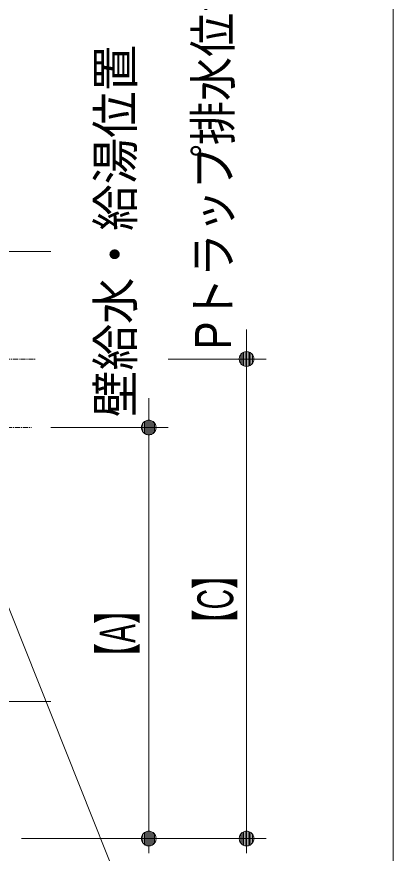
# Model space of a CAD drawing. Units: millimetres, scale not verified. Extents: x -6062 to 6062, y -3045 to 3045.
# Drawn here: x -3402 to -3018, y -2035 to -1180 of the extents above; entities that cross this region are included whole.
import ezdxf
from ezdxf.enums import TextEntityAlignment as Align

# ---------------------------------------------------------------- set-up
doc = ezdxf.new("R2010")
doc.units = ezdxf.units.MM
doc.header["$LTSCALE"] = 20
doc.linetypes.add('CHAIN1', pattern=[8, 5, -1, 1, -1])
doc.linetypes.add('DASHED1', pattern=[1.8, 1.2, -0.6])
for name, color, linetype, lineweight in [('0-0_1図面枠', 7, 'Continuous', 9), ('0-2_2寸法-3', 7, 'Continuous', 9), ('0-3_5ボウル・キャビネット', 7, 'Continuous', 9), ('0-4_2寸法-2', 7, 'Continuous', 9), ('0-5_0', 7, 'Continuous', 9), ('0-7_4給排水', 7, 'Continuous', 9)]:
    doc.layers.add(name, color=color, linetype=linetype, lineweight=lineweight)
doc.styles.add('ＭＳ Ｐゴシック', font='')
doc.styles.get('ＭＳ Ｐゴシック').set_extended_font_data('MS PGothic')

# ---------------------------------------------------------------- blocks, each defined once
blk = doc.blocks.new('_Dot')
at = {"layer": '0-5_0'}
for p, q in [((-10, 0), (-20, 0)), ((9.78, 2), (-9.78, 2)), ((7.99, 6), (-7.99, 6)), ((9.16, -3.98), (-9.16, -3.98)), ((6, -7.98), (-6, -7.98))]:
    blk.add_line(p, q, dxfattribs=at)
for points in [[(10, 0), (9.92, 1.25), (9.69, 2.49), (9.3, 3.68), (8.76, 4.82), (8.09, 5.88), (7.29, 6.85), (6.37, 7.71), (5.36, 8.44), (4.26, 9.05), (3.09, 9.51), (1.87, 9.82), (0.63, 9.98), (-0.63, 9.98), (-1.87, 9.82), (-3.09, 9.51), (-4.26, 9.05), (-5.36, 8.44), (-6.37, 7.71), (-7.29, 6.85), (-8.09, 5.88), (-8.76, 4.82), (-9.3, 3.68), (-9.69, 2.49), (-9.92, 1.25), (-10, 0), (0, 0)], [(-10, 0), (-9.92, -1.25), (-9.69, -2.49), (-9.3, -3.68), (-8.76, -4.82), (-8.09, -5.88), (-7.29, -6.85), (-6.37, -7.71), (-5.36, -8.44), (-4.26, -9.05), (-3.09, -9.51), (-1.87, -9.82), (-0.63, -9.98), (0.63, -9.98), (1.87, -9.82), (3.09, -9.51), (4.26, -9.05), (5.36, -8.44), (6.37, -7.71), (7.29, -6.85), (8.09, -5.88), (8.76, -4.82), (9.3, -3.68), (9.69, -2.49), (9.92, -1.25), (10, 0), (0, 0)]]:
    blk.add_lwpolyline(points, close=True, dxfattribs=at)
blk = doc.blocks.new('グループ-9')
at = {"layer": '0-7_4給排水', "linetype": 'CHAIN1'}
blk.add_line((-35900, -30600), (-31900, -30600), dxfattribs=at)
blk = doc.blocks.new('止水栓_側面')
at = {"layer": '0-7_4給排水', "linetype": 'CHAIN1'}
blk.add_line((-3010, 0), (1000, 0), dxfattribs=at)
at = {"layer": '0-7_4給排水'}
blk.add_lwpolyline([(-900, 1200), (-900, 600), (-1200, 600), (-1200, 1200)], dxfattribs=at)
for points in [[(-1950, 660), (-1850, 660), (-1850, 300), (-1950, 300)], [(-1330, 600), (-770, 600), (-770, 360), (-1330, 360)], [(-200, 600), (0, 600), (0, -600), (-200, -600)], [(-1250, 360), (-850, 360), (-850, 298), (-1250, 298)], [(-1450, -300), (-2010, -300), (-2010, 300), (-1450, 300)], [(-1450, 240), (-1430, 240), (-1430, -240), (-1450, -240)], [(-1430, 298), (-200, 298), (-200, -298), (-1430, -298)]]:
    blk.add_lwpolyline(points, close=True, dxfattribs=at)
blk = doc.blocks.new('グループ-21')
at = {"layer": '0-7_4給排水', "linetype": 'CHAIN1'}
for p, q in [((-35100, -24500), (-35100, -20720)), ((-34446.6, -28078.2), (-34703.4, -27321.8))]:
    blk.add_line(p, q, dxfattribs=at)
at = {"layer": '0-7_4給排水'}
for p, q in [((-34800, -21586.8), (-34800, -21840)), ((-35400, -21760), (-35400, -21840)), ((-36922.2, -23104), (-37228.6, -22846.9))]:
    blk.add_line(p, q, dxfattribs=at)
blk.add_lwpolyline([(-36660, -21420), (-35450, -21420), (-35450, -21760), (-35100, -21760), (-34750.1, -21558), (-34750, -21220), (-35450, -21220), (-35450, -21260), (-36660, -21260)], close=True, dxfattribs=at)
for points in [[(-35450, -21260), (-35449.9, -21260.4), (-35449.6, -21261.6), (-35449.2, -21263.6), (-35448.6, -21266.4), (-35447.9, -21269.8), (-35447.1, -21274), (-35446.2, -21278.7), (-35445.3, -21284.1), (-35444.4, -21289.9), (-35443.5, -21296.2), (-35442.7, -21302.9), (-35442.1, -21309.9), (-35441.5, -21317.2), (-35441.1, -21324.7), (-35440.8, -21332.3), (-35440.7, -21340), (-35440.8, -21344), (-35440.8, -21348.1), (-35441.1, -21356.1), (-35441.6, -21363.9), (-35442.2, -21371.4), (-35442.9, -21378.5), (-35443.7, -21385.3), (-35444.6, -21391.5), (-35445.5, -21397.3), (-35446.4, -21402.4), (-35447.3, -21407), (-35448, -21410.9), (-35448.7, -21414.2), (-35449.3, -21416.7), (-35449.7, -21418.5), (-35449.9, -21419.6), (-35450, -21420)], [(-35450, -23800), (-35450, -22728), (-36513.5, -22728), (-36533.2, -22729), (-36552.7, -22731.9), (-36571.8, -22736.7), (-36590.4, -22743.4), (-36611.9, -22753.9), (-36631.9, -22766.9), (-36650.3, -22782.1), (-36666.7, -22799.5), (-37163.9, -23392), (-37470.3, -23134.9), (-36973.1, -22542.3), (-36971.4, -22540.3), (-36920.6, -22487.3), (-36865.1, -22441.9), (-36806.6, -22404.5), (-36744.2, -22374.2), (-36688.5, -22354.1), (-36631.1, -22339.7), (-36572.6, -22330.9), (-36513.5, -22328), (-35450, -22328), (-35450, -21840), (-34750, -21840), (-34750, -23800)], [(-35450, -22328), (-35449.4, -22329), (-35447.7, -22332.1), (-35444.9, -22337.2), (-35441.1, -22344.1), (-35436.5, -22352.7), (-35431.3, -22362.9), (-35425.7, -22374.6), (-35419.7, -22387.6), (-35413.7, -22401.8), (-35407.9, -22417.2), (-35402.3, -22433.7), (-35397.3, -22451.2), (-35393.1, -22469.6), (-35389.9, -22488.8), (-35387.9, -22508.5), (-35387.2, -22528.5), (-35388, -22548.6), (-35390.1, -22568.5), (-35393.4, -22587.7), (-35397.7, -22606.3), (-35402.8, -22623.9), (-35408.5, -22640.5), (-35414.4, -22655.9), (-35420.5, -22670.1), (-35426.4, -22683), (-35432, -22694.4), (-35437.1, -22704.4), (-35441.5, -22712.7), (-35445.1, -22719.3), (-35447.8, -22724.1), (-35449.4, -22727.1), (-35450, -22728)]]:
    blk.add_lwpolyline(points, dxfattribs=at)
at = {"layer": '0-7_4給排水', "linetype": 'DASHED1'}
blk.add_lwpolyline([(-34750, -23940), (-34750, -23800), (-35450, -23800), (-35450, -23940)], dxfattribs=at)
blk.add_lwpolyline([(-34620, -24000), (-35580, -24000), (-35580, -23940), (-34620, -23940)], close=True, dxfattribs=at)
at = {"layer": '0-7_4給排水', "linetype": 'CHAIN1'}
for points in [[(-35100, -24920.7), (-35100, -24721), (-35100, -24000)], [(-34050, -31400), (-34050, -30679), (-34050, -30479.3)]]:
    blk.add_lwpolyline(points, dxfattribs=at)
for centre, start, end in [((-27632.9, -24920.7), 180, 198.75714), ((-41517.1, -30479.3), 0, 18.75714)]:
    blk.add_arc(centre, 7467.1, start, end, dxfattribs=at)
at = {"layer": '0-7_4給排水'}
blk.add_blockref('止水栓_側面', (-33000, -32000), dxfattribs=at)

msp = doc.modelspace()

# ---------------------------------------------------------------- linework, layer by layer
at = {"layer": '0-0_1図面枠'}
msp.add_line((-3017.5, 1750), (-3017.5, -2420), dxfattribs=at)
at = {"layer": '0-2_2寸法-3'}
msp.add_lwpolyline([(-3605.69, -2420), (-3157.5, -2420), (-3478.25, -1614.9)], dxfattribs=at)
at = {"layer": '0-3_5ボウル・キャビネット', "linetype": 'CHAIN1'}
for p, q in [((-3467.5, -1420), (-3367.5, -1420)), ((-3467.5, -1880), (-3367.5, -1880))]:
    msp.add_line(p, q, dxfattribs=at)
at = {"layer": '0-4_2寸法-2'}
for p, q in [((-3167.5, -1514.99), (-3167.5, -1499.99)), ((-3247.5, -1530), (-3147.5, -1530)), ((-3247.5, -1530), (-3147.5, -1530)), ((-3167.5, -1530), (-3167.5, -2020)), ((-3167.5, -1545.01), (-3167.5, -2004.99)), ((-3267.5, -1584.99), (-3267.5, -1569.99)), ((-3367.5, -1600), (-3247.5, -1600)), ((-3367.5, -1600), (-3247.5, -1600)), ((-3267.5, -1600), (-3267.5, -2020)), ((-3267.5, -1615.01), (-3267.5, -2004.99)), ((-3397.5, -2020), (-3247.5, -2020)), ((-3397.5, -2020), (-3247.5, -2020)), ((-3247.5, -2020), (-3147.5, -2020)), ((-3247.5, -2020), (-3147.5, -2020))]:
    msp.add_line(p, q, dxfattribs=at)

# ---------------------------------------------------------------- block references
at = {"layer": '0-4_2寸法-2', "xscale": 0.7503418, "yscale": 0.7503418}
for p, rotation in [((-3167.5, -1530), 270), ((-3167.5, -1530), 90), ((-3267.5, -1600), 270), ((-3267.5, -1600), 90), ((-3267.5, -2020), 270), ((-3167.5, -2020), 270), ((-3267.5, -2020), 90), ((-3167.5, -2020), 90)]:
    msp.add_blockref('_Dot', p, dxfattribs=dict(at, rotation=rotation))
at = {"layer": '0-7_4給排水', "xscale": 0.05, "yscale": 0.05}
for name in ['グループ-21', 'グループ-9']:
    msp.add_blockref(name, (-1787.5, 0), dxfattribs=at)

# ---------------------------------------------------------------- texts
at = {"layer": '0-4_2寸法-2', "style": 'ＭＳ Ｐゴシック'}
for s, width, p in [('Pトラップ排水位置', 0.9, (-3172.48, -1520.42)), ('壁給水・給湯位置', 0.95, (-3272.38, -1589.36)), ('【C】', 0.6, (-3170.13, -1815.83)), ('【A】', 0.6, (-3270.13, -1850.05))]:
    msp.add_text(s, height=36.69, rotation=90, dxfattribs=dict(at, width=width)).set_placement(p, align=Align.BOTTOM_LEFT)

doc.saveas('drawing.dxf')
